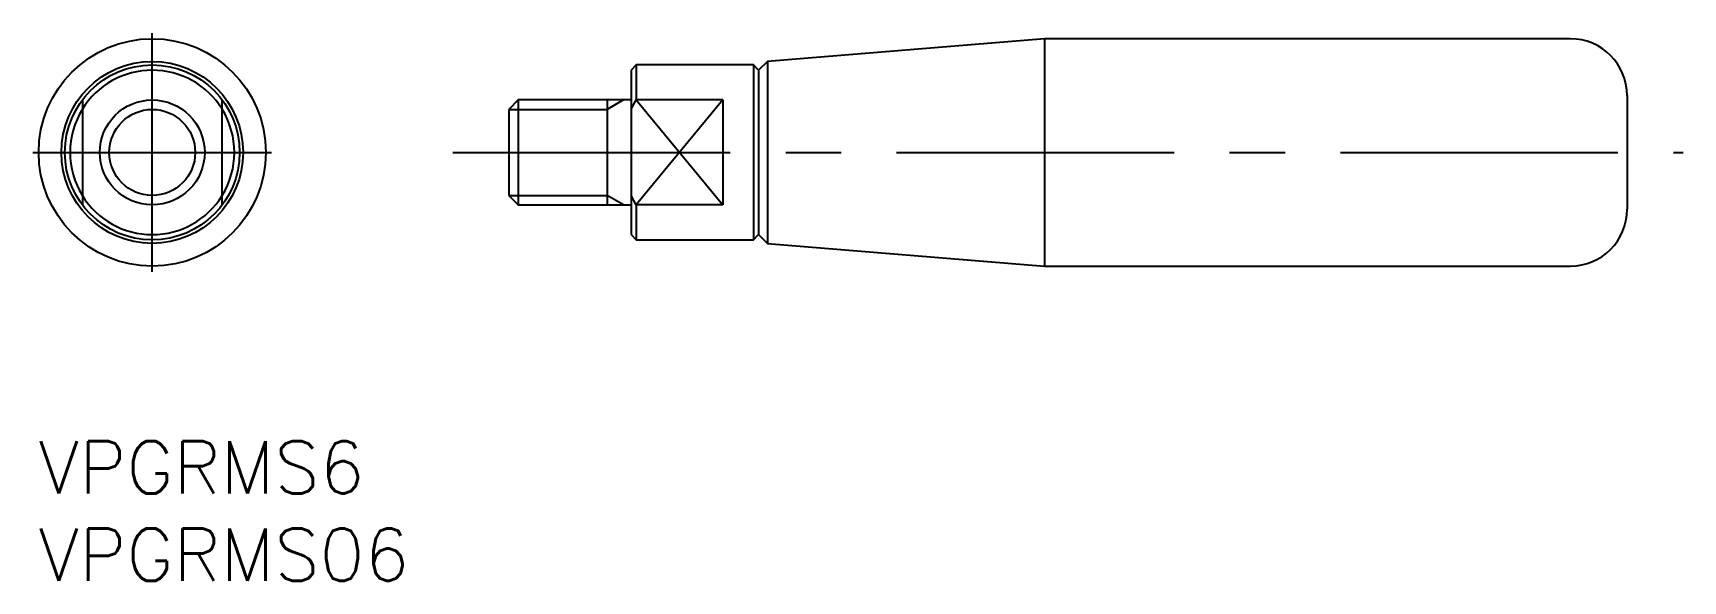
# Model space of a CAD drawing. Extents: x -0.3 to 94.1, y -8 to 23.3.
import ezdxf

# ---------------------------------------------------------------- set-up
doc = ezdxf.new("R2010")
doc.units = 0
doc.header["$LTSCALE"] = 0.5
doc.linetypes.add('CENTER', pattern=[50.8, 31.75, -6.35, 6.35, -6.35])
doc.linetypes.add('DASHED', pattern=[19.05, 12.7, -6.35])
for name, color, linetype in [('MSM_CENTER', 1, 'CENTER'), ('MSM_CONTINUOUS', 7, 'CONTINUOUS'), ('MSM_DASHED', 4, 'DASHED'), ('MSM_NARROW', 5, 'CONTINUOUS'), ('MSM_PART_NUMBER', 7, 'CONTINUOUS')]:
    doc.layers.add(name, color=color, linetype=linetype)
doc.styles.get("Standard").update_dxf_attribs({"font": 'txt.shx', "height": 3, "bigfont": 'bigfont.shx'})

msp = doc.modelspace()

# ---------------------------------------------------------------- linework, layer by layer
at = {"layer": 'MSM_CENTER'}
for p, q in [((6.5, 9.675), (6.5, 23.325)), ((-0.325, 16.5), (13.325, 16.5)), ((23.7, 16.5), (94.1, 16.5))]:
    msp.add_line(p, q, dxfattribs=at)
at = {"layer": 'MSM_CONTINUOUS'}
for p, q in [((57.567, 23), (41.7, 21.7)), ((87.65, 23), (57.567, 23)), ((57.567, 23), (57.567, 10)), ((34.2, 21.5), (33.9, 21.2)), ((33.9, 21.2), (33.9, 11.8)), ((40.9, 21.5), (34.2, 21.5)), ((34.2, 21.5), (34.2, 19.5)), ((41.2, 21.2), (40.9, 21.5)), ((40.9, 21.5), (40.9, 11.5)), ((41.7, 21.7), (41.2, 21.2)), ((41.2, 21.2), (41.2, 11.8)), ((41.7, 21.7), (41.7, 11.3)), ((2.5, 19.5), (2.5, 13.5)), ((10.5, 13.5), (10.5, 19.5)), ((27.441, 19.5), (26.9, 18.959)), ((26.9, 18.959), (26.9, 14.042)), ((33.9, 19.5), (27.441, 19.5)), ((27.441, 19.5), (27.441, 13.5)), ((33.9, 18.968), (34.2, 19.5)), ((39.15, 19.5), (34.2, 19.5)), ((39.15, 19.5), (39.15, 13.5)), ((90.9, 19.75), (90.9, 13.25)), ((26.9, 14.042), (27.441, 13.5)), ((27.441, 13.5), (33.9, 13.5)), ((34.2, 13.5), (33.9, 14.032)), ((39.15, 13.5), (34.2, 13.5)), ((34.2, 13.5), (34.2, 11.5)), ((33.9, 11.8), (34.2, 11.5)), ((34.2, 11.5), (40.9, 11.5)), ((40.9, 11.5), (41.2, 11.8)), ((41.2, 11.8), (41.7, 11.3)), ((41.7, 11.3), (57.567, 10)), ((57.567, 10), (87.65, 10))]:
    msp.add_line(p, q, dxfattribs=at)
for radius in [6.5, 5.2, 5, 3]:
    msp.add_circle((6.5, 16.5), radius, dxfattribs=at)
for centre, radius, start, end in [((87.65, 19.75), 3.25, 0, 90), ((6.5, 16.5), 4.7, 31.67243, 148.32757), ((6.5, 16.5), 4.7, 211.67243, 328.32757), ((87.65, 13.25), 3.25, 270, 0)]:
    msp.add_arc(centre, radius, start, end, dxfattribs=at)
at = {"layer": 'MSM_DASHED'}
for start, end in [(148.32757, 211.67243), (328.32757, 31.67243)]:
    msp.add_arc((6.5, 16.5), 4.7, start, end, dxfattribs=at)
at = {"layer": 'MSM_NARROW'}
for p, q in [((26.9, 18.959), (32.529, 18.959)), ((33.467, 19.5), (32.529, 18.959)), ((32.529, 19.5), (32.529, 13.5)), ((34.2, 19.5), (39.15, 13.5)), ((39.15, 19.5), (34.2, 13.5)), ((26.9, 14.042), (32.529, 14.042)), ((33.467, 13.5), (32.529, 14.042))]:
    msp.add_line(p, q, dxfattribs=at)
msp.add_circle((6.5, 16.5), 2.458, dxfattribs=at)

# ---------------------------------------------------------------- texts
at = {"layer": 'MSM_PART_NUMBER'}
for s, p in [('VPGRMS6', (0, -3)), ('VPGRMS06', (0, -8))]:
    msp.add_text(s, height=3, dxfattribs=at).set_placement(p)

doc.saveas('drawing.dxf')
